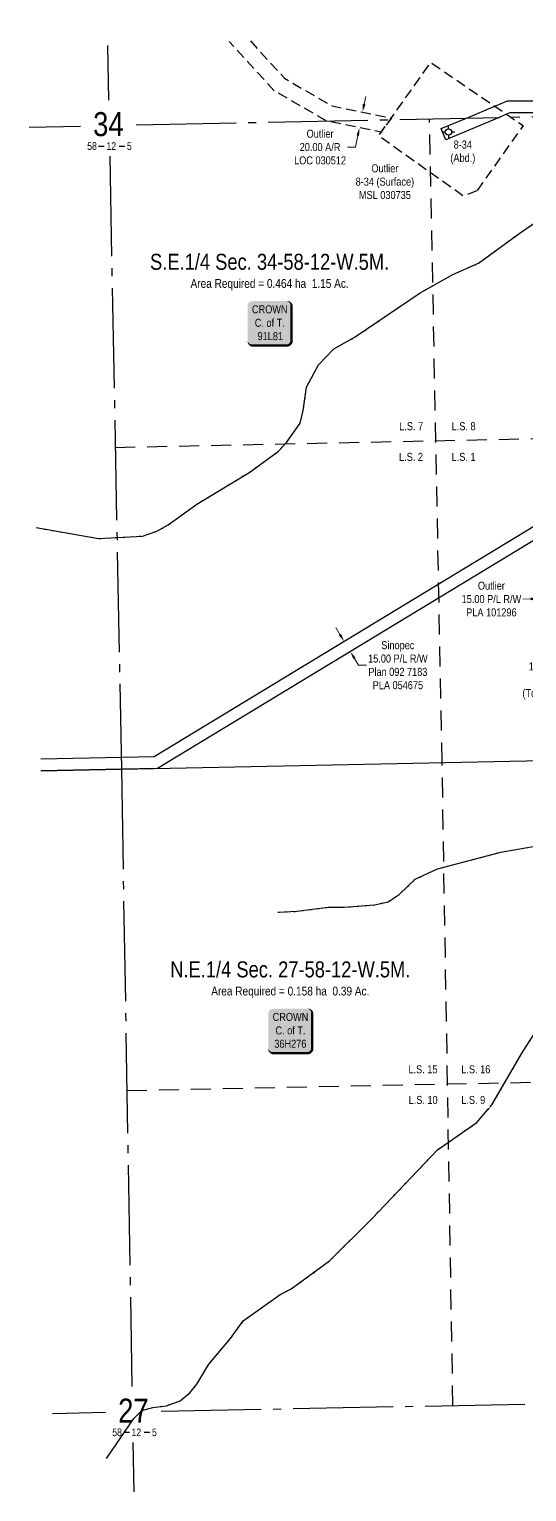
# Model space of a CAD drawing. Extents: x 585085 to 587865, y 5988993 to 5990821.
# Drawn here: x 585085 to 585707, y 5988993 to 5990821 of the extents above; entities that cross this region are included whole.
import ezdxf
from ezdxf.enums import TextEntityAlignment as Align

# ---------------------------------------------------------------- set-up
doc = ezdxf.new("R2010")
doc.units = 0
doc.header["$LTSCALE"] = 5
doc.header["$PDSIZE"] = 0.5
for name, pattern in [('foc-ACCESSROAD', [3.75, 2.5, -1.25]), ('foc-LSD', [8, 5, -3]), ('foc-QUARTERLINE', [33, 25, -3, 2, -3]), ('foc-WHEELTRACKS', [2, 0.4, -1.6])]:
    doc.linetypes.add(name, pattern=pattern)
doc.layers.get('Defpoints').update_dxf_attribs({"color": 9})
for name, color, linetype in [('10', 1, 'Continuous'), ('9', 3, 'Continuous'), ('AS-OWNER', 7, 'Continuous'), ('C-AR', 13, 'foc-ACCESSROAD'), ('C-SYMBOL', 7, 'Continuous'), ('C-WS', 13, 'foc-ACCESSROAD'), ('F-RW', 190, 'Continuous'), ('F-WS-S', 8, 'Continuous'), ('L-AREAREQUIRED', 7, 'Continuous'), ('L-QSEC', 8, 'foc-QUARTERLINE'), ('L-SEC', 7, 'Continuous'), ('L-SECLBL', 7, 'Continuous'), ('L-SECTION-LSD', 7, 'foc-LSD'), ('T-WATER-P3', 160, 'foc-WHEELTRACKS')]:
    doc.layers.add(name, color=color, linetype=linetype)
for name, color, linetype, lineweight in [('C-AR-T', 13, 'Continuous', 9), ('C-RW-T', 13, 'Continuous', 9), ('C-WS-T', 13, 'Continuous', 9), ('F-RW-T', 190, 'Continuous', 9)]:
    doc.layers.add(name, color=color, linetype=linetype, lineweight=lineweight)
doc.styles.add('100L', font='ARIALN.TTF', dxfattribs={"height": 11})
doc.styles.add('175L', font='ARIALN.TTF', dxfattribs={"height": 20})
doc.styles.add('80', font='ARIALN.TTF', dxfattribs={"height": 10})
doc.styles.add('80CG', font='ARIALN.TTF', dxfattribs={"height": 10})
doc.styles.add('80L', font='ARIALN.TTF', dxfattribs={"height": 10})
doc.styles.add('foc-LtypeFont', font='ARIALN.TTF', dxfattribs={"height": 7.35})
doc.styles.add('SIMPLEX', font='ARIALN.TTF')
doc.linetypes.add('foc-TOPO-flowdirection-NOLINE', pattern='A,0,[">",foc-LtypeFont,S=0.3,R=0,X=0,Y=-0.945],-20,[">",foc-LtypeFont,S=0.3,R=0,X=0,Y=-0.945],0', length=20)
doc.dimstyles.new('Compass 5 000', dxfattribs={"dimscale": 5, "dimtxt": 9, "dimasz": 2, "dimexe": 0.2, "dimexo": 0.0625, "dimgap": 0.5, "dimtad": 0, "dimtih": 1, "dimtoh": 1, "dimzin": 0, "dimdsep": 46, "dimtxsty": '80CG', "dimcen": 0.1, "dimse1": 1, "dimse2": 1, "dimclrd": 256, "dimclrt": 256, "dimaunit": 1, "dimadec": 4, "dimazin": 0, "dimtfac": 0.06, "dimtofl": 0, "dimtmove": 0, "dimatfit": 1, "dimfxl": 0.2, "dimtolj": 1, "dimtzin": 0, "dimlwd": -1, "dimarcsym": 0})

# ---------------------------------------------------------------- blocks, each defined once
blk = doc.blocks.new('L-SECLBL')
at = {"layer": '9', "color": 7}
for p, q in [((-5.1, -27.8), (-12.3, -27.8)), ((20.7, -27.8), (13.5, -27.8))]:
    blk.add_line(p, q, dxfattribs=at)
at = {"layer": '10', "color": 2, "style": 'SIMPLEX'}
blk.add_attdef('SEC', text='', height=30, dxfattribs=at).set_placement((0, 0), align=Align.MIDDLE)
at = {"layer": '10', "color": 5, "style": '80L'}
blk.add_attdef('TWP', text='', height=9.5, dxfattribs=at).set_placement((-14.4, -27.4), align=Align.MIDDLE_RIGHT)
blk.add_attdef('RGE', text='', height=9.5, dxfattribs=at).set_placement((3.6, -27.4), align=Align.MIDDLE_CENTER)
blk.add_attdef('MER', text='', height=9.5, dxfattribs=at).set_placement((23.2, -27.4), align=Align.MIDDLE_LEFT)
blk = doc.blocks.new('*D378')
at = {"layer": 'C-AR-T', "transparency": 16777216}
for p, q in [((585503.6, 5990727.4), (585505.6, 5990737.2)), ((585495.7, 5990688.2), (585492.8, 5990673.8)), ((585492.8, 5990673.8), (585482.8, 5990673.8))]:
    blk.add_line(p, q, dxfattribs=at)
for points in [[(585502, 5990727.7), (585505.3, 5990727), (585501.6, 5990717.6)], [(585494.1, 5990688.5), (585497.3, 5990687.8), (585497.7, 5990698)]]:
    blk.add_solid(points, dxfattribs=at)
at = {"layer": 'Defpoints', "color": 0, "transparency": 16777216}
for p in [(585491.3, 5990719.7), (585487.3, 5990700.1), (585497.7, 5990698)]:
    blk.add_point(p, dxfattribs=at)
at = {"layer": 'C-AR-T', "transparency": 16777216, "insert": (585448.5, 5990673.8), "char_height": 10, "attachment_point": 5, "style": '80CG'}
blk.add_mtext('\\A1;Outlier\\P20.00 A/R\\PLOC 030512', dxfattribs=at)
blk = doc.blocks.new('*D382')
at = {"layer": 'C-RW-T', "transparency": 16777216}
for p, q in [((585820.4, 5990014), (585793.9, 5990014.8)), ((585856.2, 5990012.9), (585866.2, 5990012.6))]:
    blk.add_line(p, q, dxfattribs=at)
for points in [[(585820.5, 5990015.7), (585820.4, 5990012.3), (585830.4, 5990013.7)], [(585856.3, 5990014.6), (585856.2, 5990011.3), (585846.2, 5990013.2)]]:
    blk.add_solid(points, dxfattribs=at)
at = {"layer": 'Defpoints', "color": 0, "transparency": 16777216}
for p in [(585830.2, 5990007.2), (585830.4, 5990013.7), (585846, 5990006.7)]:
    blk.add_point(p, dxfattribs=at)
at = {"layer": 'C-RW-T', "transparency": 16777216, "insert": (585746.8, 5990014.8), "char_height": 10, "attachment_point": 5, "style": '80CG'}
blk.add_mtext('\\A1;Outlier\\P15.00 P/L R/W\\PPLA 031995\\P(To Be Amended)', dxfattribs=at)
blk = doc.blocks.new('*D393')
at = {"layer": 'Defpoints', "color": 0, "transparency": 16777216}
for p in [(585486.2, 5990060.8), (585486.3, 5990043.2), (585494, 5990047.9)]:
    blk.add_point(p, dxfattribs=at)
at = {"layer": 'F-RW-T', "transparency": 16777216}
for p, q in [((585473.3, 5990064.6), (585468.1, 5990073.2)), ((585491.5, 5990034.7), (585496.7, 5990026.1)), ((585496.7, 5990026.1), (585506.7, 5990026.1))]:
    blk.add_line(p, q, dxfattribs=at)
for points in [[(585474.7, 5990065.5), (585471.8, 5990063.7), (585478.5, 5990056.1)], [(585492.9, 5990035.5), (585490.1, 5990033.8), (585486.3, 5990043.2)]]:
    blk.add_solid(points, dxfattribs=at)
at = {"layer": 'F-RW-T', "transparency": 16777216, "insert": (585545.8, 5990026.1), "char_height": 10, "attachment_point": 5, "style": '80CG'}
blk.add_mtext('\\A1;Sinopec\\P15.00 P/L R/W\\PPlan 092 7183\\PPLA 054675', dxfattribs=at)
blk = doc.blocks.new('*U374')
h = blk.add_hatch(color=255)
edge = h.paths.add_edge_path()
edge.add_line((-21.5, -28.5), (21.5, -28.5))
edge.add_arc((21.5, -22.5), 6, 270, 360)
edge.add_line((27.5, -22.5), (27.5, 21))
edge.add_arc((21.5, 21), 6, 0, 90)
edge.add_line((21.5, 27), (-21.5, 27))
edge.add_arc((-21.5, 21), 6, 90, 180)
edge.add_line((-27.5, 21), (-27.5, -22.5))
edge.add_arc((-21.5, -22.5), 6, 180, 270)
at = {"color": 14, "flags": 128}
blk.add_lwpolyline([(-21.5, -28.5, 3, 3, 0), (21.5, -28.5, 3, 3, 0.414214), (27.5, -22.5, 3, 3, 0), (27.5, 21, 3, 0, 0.414214), (21.5, 27, 0, 0, 0), (-21.5, 27, 0, 0, 0.414214), (-27.5, 21, 0, 0, 0), (-27.5, -22.5, 0, 3, 0.414214)], format="xyseb", close=True, dxfattribs=at)
at = {"color": 14, "style": '80'}
blk.add_attdef('ENTER_TEXT_001', (-26.8, -4.9), '', height=10, dxfattribs=at)
blk = doc.blocks.new('*U375')
h = blk.add_hatch(color=255)
edge = h.paths.add_edge_path()
edge.add_line((-21.5, -28.5), (21.5, -28.5))
edge.add_arc((21.5, -22.5), 6, 270, 360)
edge.add_line((27.5, -22.5), (27.5, 21))
edge.add_arc((21.5, 21), 6, 0, 90)
edge.add_line((21.5, 27), (-21.5, 27))
edge.add_arc((-21.5, 21), 6, 90, 180)
edge.add_line((-27.5, 21), (-27.5, -22.5))
edge.add_arc((-21.5, -22.5), 6, 180, 270)
at = {"color": 14, "flags": 128}
blk.add_lwpolyline([(-21.5, -28.5, 3, 3, 0), (21.5, -28.5, 3, 3, 0.414214), (27.5, -22.5, 3, 3, 0), (27.5, 21, 3, 0, 0.414214), (21.5, 27, 0, 0, 0), (-21.5, 27, 0, 0, 0.414214), (-27.5, 21, 0, 0, 0), (-27.5, -22.5, 0, 3, 0.414214)], format="xyseb", close=True, dxfattribs=at)
at = {"color": 14, "style": '80'}
blk.add_attdef('ENTER_TEXT_001', (-26.8, -4.9), '', height=10, dxfattribs=at)
blk = doc.blocks.new('GABD')
for p, q in [((-0.81, 0), (-1.62, 0)), ((0, 0.81), (0, 1.62)), ((1.62, 0), (0.81, 0)), ((0, -0.81), (0, -1.62))]:
    blk.add_line(p, q)
blk.add_circle((0, 0), 0.8)
blk = doc.blocks.new('*D405')
at = {"layer": 'C-RW-T', "transparency": 16777216}
for p, q in [((585711.9, 5990109), (585701.9, 5990108.8)), ((585746.9, 5990109.7), (585756.9, 5990109.9))]:
    blk.add_line(p, q, dxfattribs=at)
for points in [[(585711.9, 5990110.7), (585711.9, 5990107.3), (585721.9, 5990109.2)], [(585746.8, 5990111.4), (585746.9, 5990108), (585736.9, 5990109.5)]]:
    blk.add_solid(points, dxfattribs=at)
at = {"layer": 'Defpoints', "color": 0, "transparency": 16777216}
for p in [(585721.9, 5990109.2), (585721.9, 5990108.1), (585736.9, 5990108.4)]:
    blk.add_point(p, dxfattribs=at)
at = {"layer": 'C-RW-T', "transparency": 16777216, "insert": (585662.8, 5990108.8), "char_height": 10, "attachment_point": 5, "style": '80CG'}
blk.add_mtext('\\A1;Outlier\\P15.00 P/L R/W\\PPLA 101296', dxfattribs=at)

msp = doc.modelspace()

# ---------------------------------------------------------------- linework, layer by layer
at = {"layer": 'C-AR', "flags": 128}
msp.add_lwpolyline([(585361.387, 5990806.413), (585404.081, 5990759.754), (585463.565, 5990725.299), (585537.676, 5990710.242), (585536.131, 5990708.058), (585525.01, 5990692.396), (585456.369, 5990706.406), (585391.393, 5990743.98), (585334.804, 5990805.824)], dxfattribs=at)
at = {"layer": 'C-WS', "flags": 128}
msp.add_lwpolyline([(585644.613, 5990619.028), (585627.777, 5990612.58), (585521.748, 5990687.799), (585525.01, 5990692.396), (585536.131, 5990708.059), (585537.675, 5990710.242), (585586.894, 5990779.59), (585666.919, 5990724.89), (585681.678, 5990714.803), (585686.959, 5990711.188), (585702.476, 5990700.588), (585644.613, 5990619.028)], close=True, dxfattribs=at)
at = {"layer": 'F-RW'}
msp.add_lwpolyline([(585804.121, 5990731.715), (585800.775, 5990716.661), (585685.833, 5990716.543), (585681.678, 5990714.803), (585672.333, 5990710.884), (585605.805, 5990683.025), (585600.008, 5990696.867), (585631.469, 5990710.036), (585666.919, 5990724.89), (585682.72, 5990731.509), (585804.121, 5990731.715)], close=True, dxfattribs=at)
msp.add_lwpolyline([(585099.24, 5989908.934), (585199.693, 5989911.062), (585240.858, 5989911.934), (585731.501, 5990209.551), (585735.868, 5990209.611), (585750.508, 5990209.812), (585750.842, 5990194.909), (585736.157, 5990194.672), (585245.189, 5989897.026), (585199.977, 5989896.071), (585099.532, 5989893.937)], dxfattribs=at)
at = {"layer": 'L-QSEC'}
for p, q in [((585182.797, 5990800.727), (585184.093, 5990732.484)), ((585218.514, 5990701.49), (585986.276, 5990717.411)), ((585084.762, 5990698.716), (585148.866, 5990700.046)), ((585185.421, 5990662.557), (585199.977, 5989896.072)), ((585199.977, 5989896.072), (585213.275, 5989124.636)), ((585249.832, 5989093.652), (586015.53, 5989108.719)), ((585113.886, 5989090.978), (585180.183, 5989092.282)), ((585214.48, 5989054.718), (585215.544, 5988993.005))]:
    msp.add_line(p, q, dxfattribs=at)
at = {"layer": 'L-SEC'}
for p, q in [((585199.977, 5989896.072), (586002.319, 5989913.09)), ((585099.34, 5989893.937), (585199.977, 5989896.072))]:
    msp.add_line(p, q, dxfattribs=at)
at = {"layer": 'L-SECTION-LSD'}
for p, q in [((585601.148, 5989904.581), (585585.486, 5990709.1)), ((585192.336, 5990298.43), (585994.298, 5990315.25)), ((585614.676, 5989100.831), (585601.148, 5989904.581)), ((585206.899, 5989494.508), (586008.924, 5989510.904))]:
    msp.add_line(p, q, dxfattribs=at)
at = {"layer": 'T-WATER-P3', "flags": 128}
for points in [[(585093.607, 5990198.124), (585171.491, 5990184.523), (585226.496, 5990187.528), (585244.498, 5990193.528), (585258.5, 5990201.529), (585294.505, 5990227.532), (585360.514, 5990267.538), (585396.52, 5990293.541), (585406.521, 5990304.542), (585423.525, 5990328.544), (585427.526, 5990344.546), (585431.528, 5990373.546), (585446.532, 5990401.549), (585465.535, 5990421.55), (585492.538, 5990436.552), (585573.55, 5990491.559), (585614.555, 5990514.563), (585646.559, 5990528.566), (585698.567, 5990566.57), (585790.58, 5990629.58), (585849.59, 5990684.585), (585870.594, 5990715.587), (585894.6, 5990781.591), (585918.605, 5990807.595), (585952.609, 5990816.596), (586023.616, 5990820.601), (586024.608, 5990821.097)], [(585395.482, 5989717.521), (585419.485, 5989718.523), (585458.489, 5989723.526), (585478.49, 5989723.527), (585516.494, 5989726.529), (585533.496, 5989730.53), (585547.498, 5989739.531), (585567.501, 5989758.533), (585595.505, 5989771.536), (585674.514, 5989792.541), (585743.521, 5989804.546), (585801.527, 5989808.55), (585861.532, 5989808.553), (585916.537, 5989803.558), (585955.604, 5989787.454)], [(585248.633, 5989099.575), (585256.429, 5989100.492), (585273.431, 5989106.493), (585285.433, 5989116.495), (585294.435, 5989127.496), (585309.438, 5989152.497), (585336.442, 5989184.501), (585352.445, 5989206.501), (585398.452, 5989239.505), (585412.453, 5989246.506), (585460.46, 5989281.511), (585513.468, 5989334.515), (585595.482, 5989420.523), (585644.489, 5989454.527), (585663.492, 5989476.529), (585700.499, 5989540.535), (585755.51, 5989626.54), (585785.518, 5989699.545), (585793.52, 5989711.546), (585823.524, 5989740.549), (585833.526, 5989745.549), (585869.53, 5989756.552), (585915.535, 5989776.556), (585947.539, 5989782.558), (585955.604, 5989787.454)], [(585181.418, 5989034.486), (585198.145, 5989059.081)]]:
    msp.add_lwpolyline(points, dxfattribs=at)
at = {"layer": 'T-WATER-P3', "linetype": 'foc-TOPO-flowdirection-NOLINE', "flags": 128}
for points in [[(585093.607, 5990198.124), (585171.491, 5990184.523), (585226.496, 5990187.528), (585244.498, 5990193.528), (585258.5, 5990201.529), (585294.505, 5990227.532), (585360.514, 5990267.538), (585396.52, 5990293.541), (585406.521, 5990304.542), (585423.525, 5990328.544), (585427.526, 5990344.546), (585431.528, 5990373.546), (585446.532, 5990401.549), (585465.535, 5990421.55), (585492.538, 5990436.552), (585573.55, 5990491.559), (585614.555, 5990514.563), (585646.559, 5990528.566), (585698.567, 5990566.57), (585790.58, 5990629.58), (585849.59, 5990684.585), (585870.594, 5990715.587), (585894.6, 5990781.591), (585918.605, 5990807.595), (585952.609, 5990816.596), (586023.616, 5990820.601), (586024.608, 5990821.097)], [(585395.482, 5989717.521), (585419.485, 5989718.523), (585458.489, 5989723.526), (585478.49, 5989723.527), (585516.494, 5989726.529), (585533.496, 5989730.53), (585547.498, 5989739.531), (585567.501, 5989758.533), (585595.505, 5989771.536), (585674.514, 5989792.541), (585743.521, 5989804.546), (585801.527, 5989808.55), (585861.532, 5989808.553), (585916.537, 5989803.558), (585955.604, 5989787.454)], [(585181.418, 5989034.486), (585215.425, 5989084.489), (585225.426, 5989094.49), (585239.428, 5989098.491), (585256.429, 5989100.492), (585273.431, 5989106.493), (585285.433, 5989116.495), (585294.435, 5989127.496), (585309.438, 5989152.497), (585336.442, 5989184.501), (585352.445, 5989206.501), (585398.452, 5989239.505), (585412.453, 5989246.506), (585460.46, 5989281.511), (585513.468, 5989334.515), (585595.482, 5989420.523), (585644.489, 5989454.527), (585663.492, 5989476.529), (585700.499, 5989540.535), (585755.51, 5989626.54), (585785.518, 5989699.545), (585793.52, 5989711.546), (585823.524, 5989740.549), (585833.526, 5989745.549), (585869.53, 5989756.552), (585915.535, 5989776.556), (585947.539, 5989782.558), (585955.604, 5989787.454)]]:
    msp.add_lwpolyline(points, dxfattribs=at)

# ---------------------------------------------------------------- block references
at = {"layer": 'AS-OWNER', "color": 3}
ref = msp.add_blockref('*U375', (585385.397, 5990454.266), dxfattribs=at)
ref.add_attrib('ENTER_TEXT_001', 'CROWN', (585363.337, 5990466.039), dxfattribs={"layer": '0', "color": 14, "height": 10, "style": '80'})
ref.add_attrib('ENTER_TEXT_002', 'C. of T.', (585366.832, 5990449.195), dxfattribs={"layer": '0', "color": 14, "height": 10, "style": '80'})
ref.add_attrib('ENTER_TEXT_003', '91L81', (585370.301, 5990432.487), dxfattribs={"layer": '0', "color": 14, "height": 10, "style": '80'})
ref = msp.add_blockref('*U374', (585411.284, 5989569.765), dxfattribs=at)
ref.add_attrib('ENTER_TEXT_001', 'CROWN', (585389.224, 5989581.538), dxfattribs={"layer": '0', "color": 14, "height": 10, "style": '80'})
ref.add_attrib('ENTER_TEXT_002', 'C. of T.', (585392.719, 5989564.694), dxfattribs={"layer": '0', "color": 14, "height": 10, "style": '80'})
ref.add_attrib('ENTER_TEXT_003', '36H276', (585391.267, 5989547.986), dxfattribs={"layer": '0', "color": 14, "height": 10, "style": '80'})
at = {"layer": 'F-WS-S', "xscale": 4.997753600000006, "yscale": 4.997753600000006, "zscale": 4.997753600000006}
msp.add_blockref('GABD', (585609.039, 5990692.609), dxfattribs=at)
at = {"layer": 'L-SECLBL', "xscale": 0.999551, "yscale": 0.999551, "zscale": 0.999551}
for p, values in [((585183.758, 5990702.499), {'SEC': '34', 'TWP': '58', 'RGE': '12', 'MER': '5'}), ((585215.072, 5989094.696), {'SEC': '27', 'TWP': '58', 'RGE': '12', 'MER': '5'})]:
    msp.add_blockref('L-SECLBL', p, dxfattribs=at).add_auto_attribs(values)

# ---------------------------------------------------------------- texts
at = {"layer": 'C-SYMBOL', "color": 3, "style": '175L'}
for s, p in [('S.E.1/4 Sec. 34-58-12-W.5M.', (585385.397, 5990514.451)), ('N.E.1/4 Sec. 27-58-12-W.5M.', (585411.284, 5989629.95))]:
    msp.add_text(s, height=19.99101, dxfattribs=at).set_placement(p, align=Align.BOTTOM_CENTER)
at = {"layer": 'C-WS-T', "attachment_point": 5, "style": '80CG'}
for s, insert, char_height, width in [('\\A1;8-34\\P(Abd.)', (585627.055, 5990667.132), 9.9955, 30.58421), ('\\A1;Outlier\\P8-34 (Surface)\\PMSL 030735', (585529.571, 5990630.536), 9.99551, 78.95946)]:
    msp.add_mtext(s, dxfattribs=dict(at, insert=insert, char_height=char_height, width=width))
at = {"layer": 'L-AREAREQUIRED', "color": 5, "style": '100L'}
for s, p in [('Area Required = 0.464 ha  1.15 Ac.', (585385.397, 5990494.564)), ('Area Required = 0.158 ha  0.39 Ac.', (585411.284, 5989610.063))]:
    msp.add_text(s, height=10.99506, dxfattribs=at).set_placement(p, align=Align.BOTTOM_CENTER)

# ---------------------------------------------------------------- dimensions: what is measured, and where the dimension line sits
at = {"layer": 'C-AR-T'}
dim = msp.add_linear_dim(base=(585497.676, 5990697.975), p1=(585491.286, 5990719.651), p2=(585487.318, 5990700.074), angle=258.542181, text='Outlier\\P20.00 A/R\\PLOC 030512', dimstyle='Compass 5 000', dxfattribs=at)
dim.commit()
dim.dimension.update_dxf_attribs({"geometry": '*D378', "text_midpoint": (585448.503, 5990673.786), "dimtype": 161})
at = {"layer": 'C-RW-T'}
dim = msp.add_aligned_dim(p1=(585736.884, 5990108.367), p2=(585721.912, 5990108.066), distance=-1.123, text='Outlier\\P15.00 P/L R/W\\PPLA 101296', dimstyle='Compass 5 000', dxfattribs=at)
dim.commit()
dim.dimension.update_dxf_attribs({"geometry": '*D405', "text_midpoint": (585662.808, 5990108.787)})
dim = msp.add_linear_dim(base=(585830.411, 5990013.709), p1=(585846.032, 5990006.724), p2=(585830.216, 5990007.198), angle=178.280224, text='Outlier\\P15.00 P/L R/W\\PPLA 031995\\P(To Be Amended)', dimstyle='Compass 5 000', dxfattribs=at)
dim.commit()
dim.dimension.update_dxf_attribs({"geometry": '*D382', "text_midpoint": (585746.841, 5990014.806), "dimtype": 161})
at = {"layer": 'F-RW-T'}
dim = msp.add_aligned_dim(p1=(585486.17, 5990060.754), p2=(585493.999, 5990047.88), distance=-9.013, text='Sinopec\\P15.00 P/L R/W\\PPlan 092 7183\\PPLA 054675', dimstyle='Compass 5 000', dxfattribs=at)
dim.commit()
dim.dimension.update_dxf_attribs({"geometry": '*D393', "text_midpoint": (585545.775, 5990026.108)})

# ---------------------------------------------------------------- next in the draw order: texts
at = {"layer": 'L-SECTION-LSD', "attachment_point": 1, "style": '100L', "bg_fill": 3, "box_fill_scale": 1.5, "bg_fill_color": 256, "bg_fill_transparency": 0}
for s, width, insert, char_height in [('\\pi2.30508;L.S. 7', 30.8666, (585545.174, 5990329.866), 9.99551), ('L.S. 8', 30.38749, (585613.103, 5990329.866), 9.9955), ('\\pi2.1395;L.S. 2', 30.63966, (585545.174, 5990291.599), 9.99551), ('L.S. 1', 29.97773, (585613.103, 5990291.599), 9.9955), ('\\pi1.84498;L.S. 15', 36.8429, (585557.227, 5989526.027), 9.99551), ('L.S. 16', 36.92485, (585625.156, 5989526.027), 9.9955), ('\\pi2.02817;L.S. 10', 36.93746, (585557.227, 5989487.759), 9.99551), ('L.S. 9', 30.51357, (585625.156, 5989487.759), 9.9955)]:
    msp.add_mtext_dynamic_manual_height_columns(s, width=width, gutter_width=54.975, heights=[0], dxfattribs=dict(at, insert=insert, char_height=char_height))

doc.saveas('drawing.dxf')
